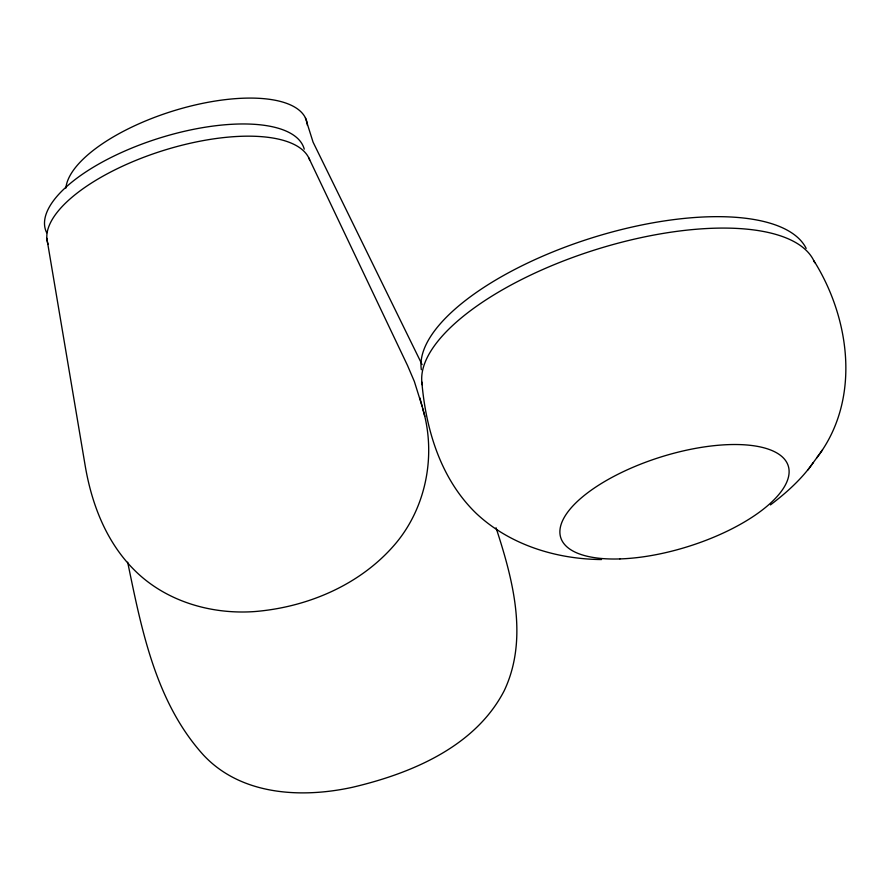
<?xml version="1.0" encoding="UTF-8"?>
<svg xmlns="http://www.w3.org/2000/svg" width="891" height="891" viewBox="0 0 891 891"><rect width="100%" height="100%" fill="white"/><g stroke="black" fill="none" stroke-linecap="round" stroke-linejoin="round"><path stroke-width="1.34" d="M816.691 457.941C860.996 400.594 850.537 319.268 813.951 260.863M770.459 504.896C786.452 492.756 801.733 479.091 813.283 462.552M807.937 469.947L822.493 449.91M601.536 559.548C556.084 559.18 509.585 544.846 476.061 513.227C440.644 478.879 425.809 429.54 421.799 381.56M422.078 364.608L313.064 142.126L305.401 117.835M308.72 157.752L407.577 365.611L414.348 381.471L422.089 406.173M496.02 527.739C512.938 579.462 528.775 638.903 504.172 690.803C475.092 746.981 410.84 773.577 352.368 787.31C301.648 798.381 241.327 795.485 203.616 755.223C155.713 702.509 141.613 629.714 127.669 562.199M422.557 408.022C436.367 453.864 426.666 506.467 395.793 543.354C361 584.619 307.774 607.217 254.692 611.56C211.022 614.69 165.292 601.28 134.029 569.728C105.951 541.55 91.483 503.504 85.046 464.89L46.844 238.343M419.839 397.832L424.795 416.353M65.889 188.101A125.731 49.328 -17.5 0 1 187.411 106.898A125.731 49.328 -17.5 0 1 307.395 125.319M421.343 369.72A202.123 79.299 -17.5 0 1 591.368 238.053A202.123 79.299 -17.5 0 1 806.155 248.4M422.234 384.812A205.676 80.691 -17.5 0 1 421.877 382.284M421.766 380.992A205.676 80.691 -17.5 0 1 601.592 247.843A205.676 80.691 -17.5 0 1 814.686 262.7M46.7 232.785A135.521 53.17 -17.5 0 1 155.936 139.208A135.521 53.17 -17.5 0 1 304.243 149.153M48.081 244.301A137.437 53.917 -17.5 0 1 160.536 151.392A137.437 53.917 -17.5 0 1 309.667 159.979M619.913 558.924A119.26 46.789 -17.5 0 0 789.07 470.348A119.26 46.789 -17.5 0 0 614.534 476.028A119.26 46.789 -17.5 0 0 619.913 558.924"/></g></svg>
